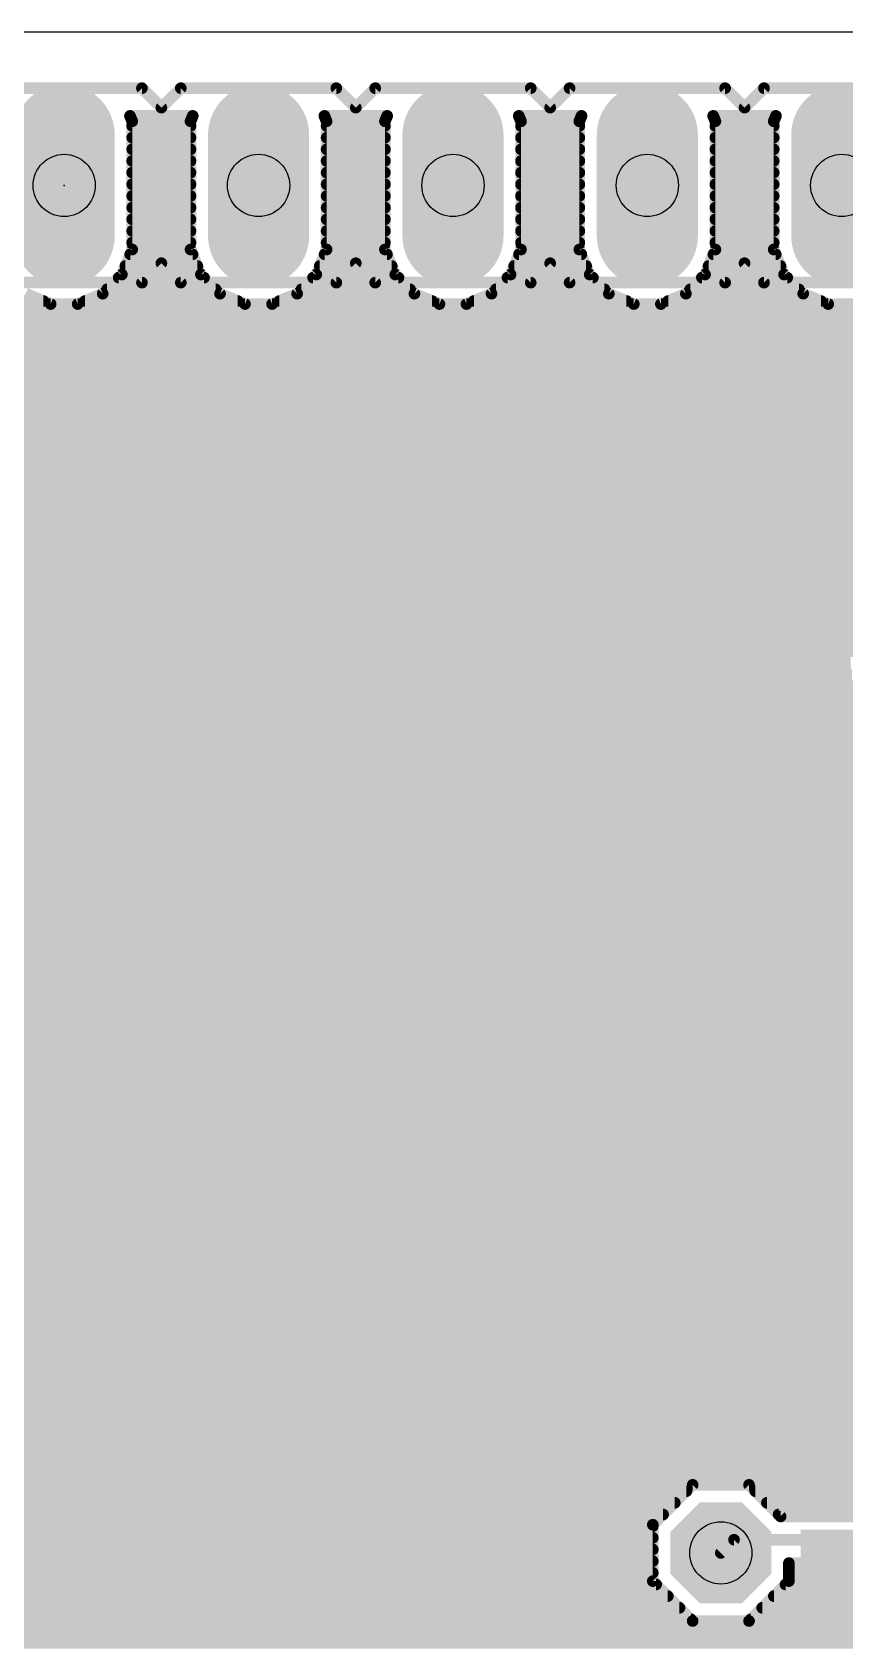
# Model space of a CAD drawing. Extents: x -0.1 to 57, y -0.1 to 41.
# Drawn here: x 27.08 to 37.7, y 19.91 to 41 of the extents above; entities that cross this region are included whole.
import ezdxf

# ---------------------------------------------------------------- set-up
doc = ezdxf.new("R2010")
doc.units = 0
for name, color, linetype in [('16', 175, 'CONTINUOUS'), ('17', 82, 'CONTINUOUS'), ('20', 30, 'CONTINUOUS'), ('21', 253, 'CONTINUOUS'), ('23', 7, 'CONTINUOUS'), ('44', 253, 'CONTINUOUS')]:
    doc.layers.add(name, color=color, linetype=linetype)

# ---------------------------------------------------------------- blocks, each defined once
blk = doc.blocks.new('RECT')
blk.add_solid([(-0.5, -0.5), (0.5, -0.5), (-0.5, 0.5), (0.5, 0.5)])
blk = doc.blocks.new('OCTAGONP')
at = {"const_width": 0.5}
blk.add_lwpolyline([(-0.25, -0.1036), (-0.25, 0.1036), (-0.1036, 0.25), (0.1036, 0.25), (0.25, 0.1036), (0.25, -0.1036), (0.1036, -0.25), (-0.1036, -0.25), (-0.25, -0.1036), (-0.25, 0.1036)], dxfattribs=at)
blk = doc.blocks.new('LONGP100')
at = {"const_width": 1}
blk.add_lwpolyline([(-0.5, 0), (0.5, 0)], dxfattribs=at)
at = {"const_width": 0.5}
for points in [[(-0.5, 0.25, 1), (-0.5, -0.25)], [(0.5, -0.25, 1), (0.5, 0.25)]]:
    blk.add_lwpolyline(points, format="xyb", dxfattribs=at)

msp = doc.modelspace()

# ---------------------------------------------------------------- linework, layer by layer
at = {"layer": '16', "const_width": 0.1524}
for points in [[(28.389, 39.8372), (28.3598, 39.9078)], [(28.3598, 39.9078), (29.1802, 39.9078)], [(28.389, 38.1628), (28.389, 39.8372)], [(29.1802, 39.9078), (29.151, 39.8372)], [(29.151, 39.8372), (29.151, 38.1628)], [(30.929, 39.8372), (30.8998, 39.9078)], [(30.8998, 39.9078), (31.7202, 39.9078)], [(30.929, 38.1628), (30.929, 39.8372)], [(31.7202, 39.9078), (31.691, 39.8372)], [(31.691, 39.8372), (31.691, 38.1628)], [(33.469, 39.8372), (33.4398, 39.9078)], [(33.4398, 39.9078), (34.2602, 39.9078)], [(33.469, 38.1628), (33.469, 39.8372)], [(34.2602, 39.9078), (34.231, 39.8372)], [(34.231, 39.8372), (34.231, 38.1628)], [(36.009, 39.8372), (35.9798, 39.9078)], [(35.9798, 39.9078), (36.8002, 39.9078)], [(36.009, 38.1628), (36.009, 39.8372)], [(36.8002, 39.9078), (36.771, 39.8372)], [(36.771, 39.8372), (36.771, 38.1628)], [(28.389, 39.7764), (29.151, 39.7764)], [(28.389, 39.624), (29.151, 39.624)], [(30.929, 39.7764), (31.691, 39.7764)], [(30.929, 39.624), (31.691, 39.624)], [(33.469, 39.7764), (34.231, 39.7764)], [(33.469, 39.624), (34.231, 39.624)], [(36.009, 39.7764), (36.771, 39.7764)], [(36.009, 39.624), (36.771, 39.624)], [(28.389, 39.4716), (29.151, 39.4716)], [(30.929, 39.4716), (31.691, 39.4716)], [(33.469, 39.4716), (34.231, 39.4716)], [(36.009, 39.4716), (36.771, 39.4716)], [(28.389, 39.3192), (29.151, 39.3192)], [(28.389, 39.1668), (29.151, 39.1668)], [(30.929, 39.3192), (31.691, 39.3192)], [(30.929, 39.1668), (31.691, 39.1668)], [(33.469, 39.3192), (34.231, 39.3192)], [(33.469, 39.1668), (34.231, 39.1668)], [(36.009, 39.3192), (36.771, 39.3192)], [(36.009, 39.1668), (36.771, 39.1668)], [(28.389, 39.0144), (29.151, 39.0144)], [(30.929, 39.0144), (31.691, 39.0144)], [(33.469, 39.0144), (34.231, 39.0144)], [(36.009, 39.0144), (36.771, 39.0144)], [(28.389, 38.862), (29.151, 38.862)], [(30.929, 38.862), (31.691, 38.862)], [(33.469, 38.862), (34.231, 38.862)], [(36.009, 38.862), (36.771, 38.862)], [(28.389, 38.7096), (29.151, 38.7096)], [(28.389, 38.5572), (29.151, 38.5572)], [(30.929, 38.7096), (31.691, 38.7096)], [(30.929, 38.5572), (31.691, 38.5572)], [(33.469, 38.7096), (34.231, 38.7096)], [(33.469, 38.5572), (34.231, 38.5572)], [(36.009, 38.7096), (36.771, 38.7096)], [(36.009, 38.5572), (36.771, 38.5572)], [(28.389, 38.4048), (29.151, 38.4048)], [(30.929, 38.4048), (31.691, 38.4048)], [(33.469, 38.4048), (34.231, 38.4048)], [(36.009, 38.4048), (36.771, 38.4048)], [(28.2537, 37.836), (28.389, 38.1628)], [(28.363, 38.1), (29.177, 38.1)], [(28.389, 38.2524), (29.151, 38.2524)], [(29.151, 38.1628), (29.2863, 37.836)], [(30.7937, 37.836), (30.929, 38.1628)], [(30.903, 38.1), (31.717, 38.1)], [(30.929, 38.2524), (31.691, 38.2524)], [(31.691, 38.1628), (31.8263, 37.836)], [(33.3337, 37.836), (33.469, 38.1628)], [(33.443, 38.1), (34.257, 38.1)], [(33.469, 38.2524), (34.231, 38.2524)], [(34.231, 38.1628), (34.3663, 37.836)], [(35.8737, 37.836), (36.009, 38.1628)], [(35.983, 38.1), (36.797, 38.1)], [(36.009, 38.2524), (36.771, 38.2524)], [(36.771, 38.1628), (36.9063, 37.836)], [(28.2999, 37.9476), (29.2401, 37.9476)], [(30.8399, 37.9476), (31.7801, 37.9476)], [(33.3799, 37.9476), (34.3201, 37.9476)], [(35.9199, 37.9476), (36.8601, 37.9476)], [(28.0036, 37.5859), (28.2537, 37.836)], [(28.2128, 37.7952), (29.3272, 37.7952)], [(29.2863, 37.836), (29.5364, 37.5859)], [(30.5436, 37.5859), (30.7937, 37.836)], [(30.7528, 37.7952), (31.8672, 37.7952)], [(31.8263, 37.836), (32.0764, 37.5859)], [(33.0836, 37.5859), (33.3337, 37.836)], [(33.2928, 37.7952), (34.4072, 37.7952)], [(34.3663, 37.836), (34.6164, 37.5859)], [(35.6236, 37.5859), (35.8737, 37.836)], [(35.8328, 37.7952), (36.9472, 37.7952)], [(36.9063, 37.836), (37.1564, 37.5859)], [(25.2329, 37.4904), (27.2271, 37.4904)], [(26.9964, 37.5859), (27.3232, 37.4506)], [(27.6768, 37.4506), (28.0036, 37.5859)], [(27.7729, 37.4904), (29.7671, 37.4904)], [(28.0604, 37.6428), (29.4796, 37.6428)], [(29.5364, 37.5859), (29.8632, 37.4506)], [(30.2168, 37.4506), (30.5436, 37.5859)], [(30.3129, 37.4904), (32.3071, 37.4904)], [(30.6004, 37.6428), (32.0196, 37.6428)], [(32.0764, 37.5859), (32.4032, 37.4506)], [(32.7568, 37.4506), (33.0836, 37.5859)], [(32.8529, 37.4904), (34.8471, 37.4904)], [(33.1404, 37.6428), (34.5596, 37.6428)], [(34.6164, 37.5859), (34.9432, 37.4506)], [(35.2968, 37.4506), (35.6236, 37.5859)], [(35.3929, 37.4904), (37.3871, 37.4904)], [(35.6804, 37.6428), (37.0996, 37.6428)], [(37.1564, 37.5859), (37.4832, 37.4506)], [(10.0248, 37.338), (55.9015, 37.338)], [(27.3232, 37.4506), (27.6768, 37.4506)], [(29.8632, 37.4506), (30.2168, 37.4506)], [(32.4032, 37.4506), (32.7568, 37.4506)], [(34.9432, 37.4506), (35.2968, 37.4506)], [(37.4832, 37.4506), (37.8368, 37.4506)], [(10.0248, 37.1856), (55.9013, 37.1856)], [(10.0248, 37.0332), (55.901, 37.0332)], [(10.0248, 36.8808), (55.9008, 36.8808)], [(10.0248, 36.7284), (55.9005, 36.7284)], [(10.0248, 36.576), (55.9002, 36.576)], [(10.0248, 36.4236), (55.9, 36.4236)], [(10.0248, 36.2712), (55.8997, 36.2712)], [(10.0248, 36.1188), (55.8995, 36.1188)], [(10.0248, 35.9664), (55.8992, 35.9664)], [(10.0248, 35.814), (55.8989, 35.814)], [(10.0248, 35.6616), (55.8987, 35.6616)], [(10.0248, 35.5092), (55.8984, 35.5092)], [(10.0248, 35.3568), (55.8982, 35.3568)], [(10.0576, 35.2044), (55.8979, 35.2044)], [(10.21, 35.052), (55.8976, 35.052)], [(10.3624, 34.8996), (55.8974, 34.8996)], [(10.5148, 34.7472), (55.8971, 34.7472)], [(10.6672, 34.5948), (55.8969, 34.5948)], [(10.8196, 34.4424), (55.8966, 34.4424)], [(10.972, 34.29), (55.8963, 34.29)], [(11.1244, 34.1376), (55.8961, 34.1376)], [(11.2768, 33.9852), (55.8958, 33.9852)], [(11.4292, 33.8328), (55.8956, 33.8328)], [(11.5816, 33.6804), (55.8953, 33.6804)], [(11.734, 33.528), (55.895, 33.528)], [(11.8864, 33.3756), (55.8948, 33.3756)], [(12.0388, 33.2232), (55.8945, 33.2232)], [(12.1912, 33.0708), (55.8942, 33.0708)], [(12.3436, 32.9184), (37.8073, 32.9184)], [(12.496, 32.766), (37.7752, 32.766)], [(12.6484, 32.6136), (37.7953, 32.6136)], [(12.8008, 32.4612), (37.8152, 32.4612)], [(12.9532, 32.3088), (37.8152, 32.3088)], [(13.1056, 32.1564), (37.8152, 32.1564)], [(13.258, 32.004), (37.8152, 32.004)], [(13.4104, 31.8516), (37.8152, 31.8516)], [(13.5628, 31.6992), (37.8152, 31.6992)], [(13.7152, 31.5468), (37.8152, 31.5468)], [(13.8676, 31.3944), (37.8152, 31.3944)], [(14.02, 31.242), (37.8152, 31.242)], [(14.1724, 31.0896), (37.8152, 31.0896)], [(14.3248, 30.9372), (37.8152, 30.9372)], [(14.4772, 30.7848), (37.8152, 30.7848)], [(14.6296, 30.6324), (37.8152, 30.6324)], [(14.782, 30.48), (37.8152, 30.48)], [(14.9344, 30.3276), (37.8152, 30.3276)], [(15.0868, 30.1752), (37.8152, 30.1752)], [(15.2392, 30.0228), (37.8152, 30.0228)], [(15.24, 29.8704), (37.8152, 29.8704)], [(15.24, 29.718), (37.8152, 29.718)], [(15.24, 29.5656), (37.8152, 29.5656)], [(15.24, 29.4132), (37.8152, 29.4132)], [(15.24, 29.2608), (37.8152, 29.2608)], [(15.24, 29.1084), (37.9005, 29.1084)], [(15.24, 28.956), (55.8872, 28.956)], [(15.24, 28.8036), (55.887, 28.8036)], [(15.24, 28.6512), (55.8867, 28.6512)], [(15.24, 28.4988), (55.8864, 28.4988)], [(15.24, 28.3464), (55.8862, 28.3464)], [(15.24, 28.194), (55.8859, 28.194)], [(15.24, 28.0416), (55.8857, 28.0416)], [(15.24, 27.8892), (55.8854, 27.8892)], [(15.24, 27.7368), (55.8851, 27.7368)], [(15.24, 27.5844), (55.8849, 27.5844)], [(15.24, 27.432), (55.8846, 27.432)], [(15.24, 27.2796), (55.8844, 27.2796)], [(15.24, 27.1272), (55.8841, 27.1272)], [(15.24, 26.9748), (55.8838, 26.9748)], [(15.24, 26.8224), (55.8836, 26.8224)], [(15.24, 26.67), (55.8833, 26.67)], [(15.24, 26.5176), (55.8831, 26.5176)], [(15.24, 26.3652), (55.8828, 26.3652)], [(15.24, 26.2128), (55.8825, 26.2128)], [(15.24, 26.0604), (55.8823, 26.0604)], [(15.24, 25.908), (55.882, 25.908)], [(15.24, 25.7556), (55.8818, 25.7556)], [(15.24, 25.6032), (55.8815, 25.6032)], [(15.24, 25.4508), (55.8812, 25.4508)], [(15.2393, 25.2984), (55.881, 25.2984)], [(15.0869, 25.146), (55.8807, 25.146)], [(14.782, 24.8412), (55.8802, 24.8412)], [(14.9345, 24.9936), (55.8805, 24.9936)], [(14.6296, 24.6888), (55.8799, 24.6888)], [(14.4773, 24.5364), (55.8797, 24.5364)], [(14.1725, 24.2316), (55.8791, 24.2316)], [(14.3249, 24.384), (55.8794, 24.384)], [(14.0201, 24.0792), (55.8789, 24.0792)], [(13.7153, 23.7744), (55.8784, 23.7744)], [(13.8677, 23.9268), (55.8786, 23.9268)], [(13.5629, 23.622), (55.8781, 23.622)], [(13.4105, 23.4696), (55.8778, 23.4696)], [(13.1057, 23.1648), (55.8773, 23.1648)], [(13.2581, 23.3172), (55.8776, 23.3172)], [(12.9533, 23.0124), (55.8771, 23.0124)], [(12.6485, 22.7076), (55.8765, 22.7076)], [(12.8009, 22.86), (55.8768, 22.86)], [(12.4961, 22.5552), (55.8763, 22.5552)], [(11.1462, 22.4028), (55.876, 22.4028)], [(10.9767, 22.098), (55.8755, 22.098)], [(11.0831, 22.2504), (55.8758, 22.2504)], [(10.8243, 21.9456), (35.6302, 21.9456)], [(35.712, 22.0274), (35.1912, 21.5066)], [(36.4484, 22.0274), (35.712, 22.0274)], [(36.8604, 21.6154), (36.4484, 22.0274)], [(36.5302, 21.9456), (45.7902, 21.9456)], [(10.5305, 21.7932), (35.4778, 21.7932)], [(36.6826, 21.7932), (45.6378, 21.7932)], [(2.8048, 21.6408), (35.3254, 21.6408)], [(2.8048, 21.4884), (35.1912, 21.4884)], [(35.1912, 21.5066), (35.1912, 20.7702)], [(36.835, 21.6408), (45.4854, 21.6408)], [(39.7503, 21.6154), (36.8604, 21.6154)], [(2.8048, 21.336), (35.1912, 21.336)], [(36.2524, 21.3106), (36.0802, 21.1384)], [(39.624, 21.3106), (36.2524, 21.3106)], [(2.8048, 21.1836), (35.1912, 21.1836)], [(2.8048, 21.0312), (35.1912, 21.0312)], [(2.8048, 20.8788), (35.1912, 20.8788)], [(36.9692, 20.7702), (36.9692, 21.0058)], [(36.9692, 21.0058), (39.4977, 21.0058)], [(36.9692, 20.8788), (39.6247, 20.8788)], [(2.8048, 20.7264), (35.235, 20.7264)], [(35.1912, 20.7702), (35.712, 20.2494)], [(36.4484, 20.2494), (36.9692, 20.7702)], [(36.9254, 20.7264), (39.7771, 20.7264)], [(2.8048, 20.574), (35.3874, 20.574)], [(2.8048, 20.4216), (35.5398, 20.4216)], [(36.6206, 20.4216), (40.0819, 20.4216)], [(36.773, 20.574), (39.9295, 20.574)], [(2.8048, 20.2692), (35.6922, 20.2692)], [(35.712, 20.2494), (36.4484, 20.2494)], [(36.4682, 20.2692), (40.2343, 20.2692)], [(2.8048, 20.1168), (40.3867, 20.1168)], [(2.8048, 19.9644), (40.5391, 19.9644)]]:
    msp.add_lwpolyline(points, dxfattribs=at)
at = {"layer": '16', "const_width": 0.0762}
for points in [[(28.395, 39.9224, 1), (28.3246, 39.8932)], [(28.3598, 39.9459, 1), (28.3598, 39.8697)], [(28.4271, 39.8372, 1), (28.3509, 39.8372)], [(28.3538, 39.8227, 1), (28.4242, 39.8518)], [(29.1891, 39.8372, 1), (29.1129, 39.8372)], [(29.1158, 39.8518, 1), (29.1862, 39.8227)], [(29.2154, 39.8932, 1), (29.145, 39.9224)], [(29.1802, 39.8697, 1), (29.1802, 39.9459)], [(30.935, 39.9224, 1), (30.8646, 39.8932)], [(30.8998, 39.9459, 1), (30.8998, 39.8697)], [(30.9671, 39.8372, 1), (30.8909, 39.8372)], [(30.8938, 39.8227, 1), (30.9642, 39.8518)], [(31.7291, 39.8372, 1), (31.6529, 39.8372)], [(31.6558, 39.8518, 1), (31.7262, 39.8227)], [(31.7554, 39.8932, 1), (31.685, 39.9224)], [(31.7202, 39.8697, 1), (31.7202, 39.9459)], [(33.475, 39.9224, 1), (33.4046, 39.8932)], [(33.4398, 39.9459, 1), (33.4398, 39.8697)], [(33.5071, 39.8372, 1), (33.4309, 39.8372)], [(33.4338, 39.8227, 1), (33.5042, 39.8518)], [(34.2691, 39.8372, 1), (34.1929, 39.8372)], [(34.1958, 39.8518, 1), (34.2662, 39.8227)], [(34.2954, 39.8932, 1), (34.225, 39.9224)], [(34.2602, 39.8697, 1), (34.2602, 39.9459)], [(36.015, 39.9224, 1), (35.9446, 39.8932)], [(35.9798, 39.9459, 1), (35.9798, 39.8697)], [(36.0471, 39.8372, 1), (35.9709, 39.8372)], [(35.9738, 39.8227, 1), (36.0442, 39.8518)], [(36.8091, 39.8372, 1), (36.7329, 39.8372)], [(36.7358, 39.8518, 1), (36.8062, 39.8227)], [(36.8354, 39.8932, 1), (36.765, 39.9224)], [(36.8002, 39.8697, 1), (36.8002, 39.9459)], [(28.389, 39.8145, 1), (28.389, 39.7383)], [(28.389, 39.6621, 1), (28.389, 39.5859)], [(29.151, 39.7383, 1), (29.151, 39.8145)], [(29.151, 39.5859, 1), (29.151, 39.6621)], [(30.929, 39.8145, 1), (30.929, 39.7383)], [(30.929, 39.6621, 1), (30.929, 39.5859)], [(31.691, 39.7383, 1), (31.691, 39.8145)], [(31.691, 39.5859, 1), (31.691, 39.6621)], [(33.469, 39.8145, 1), (33.469, 39.7383)], [(33.469, 39.6621, 1), (33.469, 39.5859)], [(34.231, 39.7383, 1), (34.231, 39.8145)], [(34.231, 39.5859, 1), (34.231, 39.6621)], [(36.009, 39.8145, 1), (36.009, 39.7383)], [(36.009, 39.6621, 1), (36.009, 39.5859)], [(36.771, 39.7383, 1), (36.771, 39.8145)], [(36.771, 39.5859, 1), (36.771, 39.6621)], [(28.389, 39.5097, 1), (28.389, 39.4335)], [(29.151, 39.4335, 1), (29.151, 39.5097)], [(30.929, 39.5097, 1), (30.929, 39.4335)], [(31.691, 39.4335, 1), (31.691, 39.5097)], [(33.469, 39.5097, 1), (33.469, 39.4335)], [(34.231, 39.4335, 1), (34.231, 39.5097)], [(36.009, 39.5097, 1), (36.009, 39.4335)], [(36.771, 39.4335, 1), (36.771, 39.5097)], [(28.389, 39.3573, 1), (28.389, 39.2811)], [(28.389, 39.2049, 1), (28.389, 39.1287)], [(29.151, 39.2811, 1), (29.151, 39.3573)], [(29.151, 39.1287, 1), (29.151, 39.2049)], [(30.929, 39.3573, 1), (30.929, 39.2811)], [(30.929, 39.2049, 1), (30.929, 39.1287)], [(31.691, 39.2811, 1), (31.691, 39.3573)], [(31.691, 39.1287, 1), (31.691, 39.2049)], [(33.469, 39.3573, 1), (33.469, 39.2811)], [(33.469, 39.2049, 1), (33.469, 39.1287)], [(34.231, 39.2811, 1), (34.231, 39.3573)], [(34.231, 39.1287, 1), (34.231, 39.2049)], [(36.009, 39.3573, 1), (36.009, 39.2811)], [(36.009, 39.2049, 1), (36.009, 39.1287)], [(36.771, 39.2811, 1), (36.771, 39.3573)], [(36.771, 39.1287, 1), (36.771, 39.2049)], [(28.389, 39.0525, 1), (28.389, 38.9763)], [(29.151, 38.9763, 1), (29.151, 39.0525)], [(30.929, 39.0525, 1), (30.929, 38.9763)], [(31.691, 38.9763, 1), (31.691, 39.0525)], [(33.469, 39.0525, 1), (33.469, 38.9763)], [(34.231, 38.9763, 1), (34.231, 39.0525)], [(36.009, 39.0525, 1), (36.009, 38.9763)], [(36.771, 38.9763, 1), (36.771, 39.0525)], [(28.389, 38.9001, 1), (28.389, 38.8239)], [(29.151, 38.8239, 1), (29.151, 38.9001)], [(30.929, 38.9001, 1), (30.929, 38.8239)], [(31.691, 38.8239, 1), (31.691, 38.9001)], [(33.469, 38.9001, 1), (33.469, 38.8239)], [(34.231, 38.8239, 1), (34.231, 38.9001)], [(36.009, 38.9001, 1), (36.009, 38.8239)], [(36.771, 38.8239, 1), (36.771, 38.9001)], [(28.389, 38.7477, 1), (28.389, 38.6715)], [(28.389, 38.5953, 1), (28.389, 38.5191)], [(29.151, 38.6715, 1), (29.151, 38.7477)], [(29.151, 38.5191, 1), (29.151, 38.5953)], [(30.929, 38.7477, 1), (30.929, 38.6715)], [(30.929, 38.5953, 1), (30.929, 38.5191)], [(31.691, 38.6715, 1), (31.691, 38.7477)], [(31.691, 38.5191, 1), (31.691, 38.5953)], [(33.469, 38.7477, 1), (33.469, 38.6715)], [(33.469, 38.5953, 1), (33.469, 38.5191)], [(34.231, 38.6715, 1), (34.231, 38.7477)], [(34.231, 38.5191, 1), (34.231, 38.5953)], [(36.009, 38.7477, 1), (36.009, 38.6715)], [(36.009, 38.5953, 1), (36.009, 38.5191)], [(36.771, 38.6715, 1), (36.771, 38.7477)], [(36.771, 38.5191, 1), (36.771, 38.5953)], [(28.389, 38.4429, 1), (28.389, 38.3667)], [(29.151, 38.3667, 1), (29.151, 38.4429)], [(30.929, 38.4429, 1), (30.929, 38.3667)], [(31.691, 38.3667, 1), (31.691, 38.4429)], [(33.469, 38.4429, 1), (33.469, 38.3667)], [(34.231, 38.3667, 1), (34.231, 38.4429)], [(36.009, 38.4429, 1), (36.009, 38.3667)], [(36.771, 38.3667, 1), (36.771, 38.4429)], [(28.363, 38.1381, 1), (28.363, 38.0619)], [(28.389, 38.2905, 1), (28.389, 38.2143)], [(28.3509, 38.1628, 1), (28.4271, 38.1628)], [(28.4242, 38.1482, 1), (28.3538, 38.1773)], [(29.1862, 38.1773, 1), (29.1158, 38.1482)], [(29.1129, 38.1628, 1), (29.1891, 38.1628)], [(29.151, 38.2143, 1), (29.151, 38.2905)], [(29.177, 38.0619, 1), (29.177, 38.1381)], [(30.903, 38.1381, 1), (30.903, 38.0619)], [(30.929, 38.2905, 1), (30.929, 38.2143)], [(30.8909, 38.1628, 1), (30.9671, 38.1628)], [(30.9642, 38.1482, 1), (30.8938, 38.1773)], [(31.7262, 38.1773, 1), (31.6558, 38.1482)], [(31.6529, 38.1628, 1), (31.7291, 38.1628)], [(31.691, 38.2143, 1), (31.691, 38.2905)], [(31.717, 38.0619, 1), (31.717, 38.1381)], [(33.443, 38.1381, 1), (33.443, 38.0619)], [(33.469, 38.2905, 1), (33.469, 38.2143)], [(33.4309, 38.1628, 1), (33.5071, 38.1628)], [(33.5042, 38.1482, 1), (33.4338, 38.1773)], [(34.2662, 38.1773, 1), (34.1958, 38.1482)], [(34.1929, 38.1628, 1), (34.2691, 38.1628)], [(34.231, 38.2143, 1), (34.231, 38.2905)], [(34.257, 38.0619, 1), (34.257, 38.1381)], [(35.983, 38.1381, 1), (35.983, 38.0619)], [(36.009, 38.2905, 1), (36.009, 38.2143)], [(35.9709, 38.1628, 1), (36.0471, 38.1628)], [(36.0442, 38.1482, 1), (35.9738, 38.1773)], [(36.8062, 38.1773, 1), (36.7358, 38.1482)], [(36.7329, 38.1628, 1), (36.8091, 38.1628)], [(36.771, 38.2143, 1), (36.771, 38.2905)], [(36.797, 38.0619, 1), (36.797, 38.1381)], [(28.2999, 37.9857, 1), (28.2999, 37.9095)], [(29.2401, 37.9095, 1), (29.2401, 37.9857)], [(30.8399, 37.9857, 1), (30.8399, 37.9095)], [(31.7801, 37.9095, 1), (31.7801, 37.9857)], [(33.3799, 37.9857, 1), (33.3799, 37.9095)], [(34.3201, 37.9095, 1), (34.3201, 37.9857)], [(35.9199, 37.9857, 1), (35.9199, 37.9095)], [(36.8601, 37.9095, 1), (36.8601, 37.9857)], [(28.2128, 37.8333, 1), (28.2128, 37.7571)], [(28.2185, 37.8506, 1), (28.2889, 37.8214)], [(28.2806, 37.8091, 1), (28.2267, 37.863)], [(29.3133, 37.863, 1), (29.2594, 37.8091)], [(29.2511, 37.8214, 1), (29.3215, 37.8506)], [(29.3272, 37.7571, 1), (29.3272, 37.8333)], [(30.7528, 37.8333, 1), (30.7528, 37.7571)], [(30.7585, 37.8506, 1), (30.8289, 37.8214)], [(30.8206, 37.8091, 1), (30.7667, 37.863)], [(31.8533, 37.863, 1), (31.7994, 37.8091)], [(31.7911, 37.8214, 1), (31.8615, 37.8506)], [(31.8672, 37.7571, 1), (31.8672, 37.8333)], [(33.2928, 37.8333, 1), (33.2928, 37.7571)], [(33.2985, 37.8506, 1), (33.3689, 37.8214)], [(33.3606, 37.8091, 1), (33.3067, 37.863)], [(34.3933, 37.863, 1), (34.3394, 37.8091)], [(34.3311, 37.8214, 1), (34.4015, 37.8506)], [(34.4072, 37.7571, 1), (34.4072, 37.8333)], [(35.8328, 37.8333, 1), (35.8328, 37.7571)], [(35.8385, 37.8506, 1), (35.9089, 37.8214)], [(35.9006, 37.8091, 1), (35.8467, 37.863)], [(36.9333, 37.863, 1), (36.8794, 37.8091)], [(36.8711, 37.8214, 1), (36.9415, 37.8506)], [(36.9472, 37.7571, 1), (36.9472, 37.8333)], [(27.2271, 37.4523, 1), (27.2271, 37.5285)], [(27.7729, 37.5285, 1), (27.7729, 37.4523)], [(27.9766, 37.6129, 1), (28.0305, 37.559)], [(28.0182, 37.5507, 1), (27.989, 37.6211)], [(28.0604, 37.6809, 1), (28.0604, 37.6047)], [(29.4796, 37.6047, 1), (29.4796, 37.6809)], [(29.551, 37.6211, 1), (29.5218, 37.5507)], [(29.5095, 37.559, 1), (29.5634, 37.6129)], [(29.7671, 37.4523, 1), (29.7671, 37.5285)], [(30.3129, 37.5285, 1), (30.3129, 37.4523)], [(30.5166, 37.6129, 1), (30.5705, 37.559)], [(30.5582, 37.5507, 1), (30.529, 37.6211)], [(30.6004, 37.6809, 1), (30.6004, 37.6047)], [(32.0196, 37.6047, 1), (32.0196, 37.6809)], [(32.091, 37.6211, 1), (32.0618, 37.5507)], [(32.0495, 37.559, 1), (32.1034, 37.6129)], [(32.3071, 37.4523, 1), (32.3071, 37.5285)], [(32.8529, 37.5285, 1), (32.8529, 37.4523)], [(33.0566, 37.6129, 1), (33.1105, 37.559)], [(33.0982, 37.5507, 1), (33.069, 37.6211)], [(33.1404, 37.6809, 1), (33.1404, 37.6047)], [(34.5596, 37.6047, 1), (34.5596, 37.6809)], [(34.631, 37.6211, 1), (34.6018, 37.5507)], [(34.5895, 37.559, 1), (34.6434, 37.6129)], [(34.8471, 37.4523, 1), (34.8471, 37.5285)], [(35.3929, 37.5285, 1), (35.3929, 37.4523)], [(35.5966, 37.6129, 1), (35.6505, 37.559)], [(35.6382, 37.5507, 1), (35.609, 37.6211)], [(35.6804, 37.6809, 1), (35.6804, 37.6047)], [(37.0996, 37.6047, 1), (37.0996, 37.6809)], [(37.171, 37.6211, 1), (37.1418, 37.5507)], [(37.1295, 37.559, 1), (37.1834, 37.6129)], [(37.3871, 37.4523, 1), (37.3871, 37.5285)], [(27.3232, 37.4887, 1), (27.3232, 37.4125)], [(27.3086, 37.4154, 1), (27.3377, 37.4858)], [(27.6623, 37.4858, 1), (27.6914, 37.4154)], [(27.6768, 37.4125, 1), (27.6768, 37.4887)], [(29.8632, 37.4887, 1), (29.8632, 37.4125)], [(29.8486, 37.4154, 1), (29.8777, 37.4858)], [(30.2023, 37.4858, 1), (30.2314, 37.4154)], [(30.2168, 37.4125, 1), (30.2168, 37.4887)], [(32.4032, 37.4887, 1), (32.4032, 37.4125)], [(32.3886, 37.4154, 1), (32.4177, 37.4858)], [(32.7423, 37.4858, 1), (32.7714, 37.4154)], [(32.7568, 37.4125, 1), (32.7568, 37.4887)], [(34.9432, 37.4887, 1), (34.9432, 37.4125)], [(34.9286, 37.4154, 1), (34.9577, 37.4858)], [(35.2823, 37.4858, 1), (35.3114, 37.4154)], [(35.2968, 37.4125, 1), (35.2968, 37.4887)], [(37.4832, 37.4887, 1), (37.4832, 37.4125)], [(37.4686, 37.4154, 1), (37.4977, 37.4858)], [(35.6302, 21.9075, 1), (35.6302, 21.9837)], [(35.712, 22.0655, 1), (35.712, 21.9893)], [(35.7389, 22.0005, 1), (35.685, 22.0543)], [(36.4754, 22.0543, 1), (36.4215, 22.0005)], [(36.4484, 21.9893, 1), (36.4484, 22.0655)], [(36.5302, 21.9837, 1), (36.5302, 21.9075)], [(35.4778, 21.7551, 1), (35.4778, 21.8313)], [(36.6826, 21.8313, 1), (36.6826, 21.7551)], [(35.2293, 21.5066, 1), (35.1531, 21.5066)], [(35.1643, 21.5336, 1), (35.2181, 21.4797)], [(35.1912, 21.4503, 1), (35.1912, 21.5265)], [(35.3254, 21.6027, 1), (35.3254, 21.6789)], [(36.835, 21.6789, 1), (36.835, 21.6027)], [(36.8604, 21.6535, 1), (36.8604, 21.5773)], [(36.8335, 21.5885, 1), (36.8874, 21.6423)], [(35.1912, 21.2979, 1), (35.1912, 21.3741)], [(36.2524, 21.3487, 1), (36.2524, 21.2725)], [(36.2793, 21.2837, 1), (36.2255, 21.3375)], [(35.1912, 21.1455, 1), (35.1912, 21.2217)], [(35.1912, 20.9931, 1), (35.1912, 21.0693)], [(36.0533, 21.1653, 1), (36.1071, 21.1115)], [(35.1912, 20.8407, 1), (35.1912, 20.9169)], [(37.0073, 21.0058, 1), (36.9311, 21.0058)], [(36.9692, 21.0439, 1), (36.9692, 20.9677)], [(36.9692, 20.9169, 1), (36.9692, 20.8407)], [(35.2181, 20.7971, 1), (35.1643, 20.7432)], [(35.1531, 20.7702, 1), (35.2293, 20.7702)], [(35.235, 20.6883, 1), (35.235, 20.7645)], [(36.9254, 20.7645, 1), (36.9254, 20.6883)], [(36.9311, 20.7702, 1), (37.0073, 20.7702)], [(36.9961, 20.7432, 1), (36.9423, 20.7971)], [(35.3874, 20.5359, 1), (35.3874, 20.6121)], [(35.5398, 20.3835, 1), (35.5398, 20.4597)], [(36.6206, 20.4597, 1), (36.6206, 20.3835)], [(36.773, 20.6121, 1), (36.773, 20.5359)], [(35.712, 20.2875, 1), (35.712, 20.2113)], [(35.685, 20.2225, 1), (35.7389, 20.2763)], [(35.6922, 20.2311, 1), (35.6922, 20.3073)], [(36.4215, 20.2763, 1), (36.4754, 20.2225)], [(36.4682, 20.3073, 1), (36.4682, 20.2311)], [(36.4484, 20.2113, 1), (36.4484, 20.2875)]]:
    msp.add_lwpolyline(points, format="xyb", dxfattribs=at)
at = {"layer": '20'}
msp.add_line((57, 41), (0, 41), dxfattribs=at)
at = {"layer": '21', "const_width": 0.1524}
for points in [[(28.516, 40.27), (26.484, 40.27)], [(28.77, 40.016), (28.516, 40.27)], [(29.024, 40.27), (28.77, 40.016)], [(31.056, 40.27), (29.024, 40.27)], [(31.31, 40.016), (31.056, 40.27)], [(31.564, 40.27), (31.31, 40.016)], [(33.596, 40.27), (31.564, 40.27)], [(33.85, 40.016), (33.596, 40.27)], [(34.104, 40.27), (33.85, 40.016)], [(36.136, 40.27), (34.104, 40.27)], [(36.39, 40.016), (36.136, 40.27)], [(36.644, 40.27), (36.39, 40.016)], [(38.676, 40.27), (36.644, 40.27)], [(28.516, 37.73), (28.77, 37.984)], [(28.77, 37.984), (29.024, 37.73)], [(31.056, 37.73), (31.31, 37.984)], [(31.31, 37.984), (31.564, 37.73)], [(33.596, 37.73), (33.85, 37.984)], [(33.85, 37.984), (34.104, 37.73)], [(36.136, 37.73), (36.39, 37.984)], [(36.39, 37.984), (36.644, 37.73)], [(26.484, 37.73), (28.516, 37.73)], [(29.024, 37.73), (31.056, 37.73)], [(31.564, 37.73), (33.596, 37.73)], [(34.104, 37.73), (36.136, 37.73)], [(36.644, 37.73), (38.676, 37.73)]]:
    msp.add_lwpolyline(points, dxfattribs=at)
at = {"layer": '21', "const_width": 0.0762}
for points in [[(28.5429, 40.2969, 1), (28.4891, 40.2431)], [(28.516, 40.2319, 1), (28.516, 40.3081)], [(29.024, 40.3081, 1), (29.024, 40.2319)], [(29.0509, 40.2431, 1), (28.9971, 40.2969)], [(31.0829, 40.2969, 1), (31.0291, 40.2431)], [(31.056, 40.2319, 1), (31.056, 40.3081)], [(31.564, 40.3081, 1), (31.564, 40.2319)], [(31.5909, 40.2431, 1), (31.5371, 40.2969)], [(33.6229, 40.2969, 1), (33.5691, 40.2431)], [(33.596, 40.2319, 1), (33.596, 40.3081)], [(34.104, 40.3081, 1), (34.104, 40.2319)], [(34.1309, 40.2431, 1), (34.0771, 40.2969)], [(36.1629, 40.2969, 1), (36.1091, 40.2431)], [(36.136, 40.2319, 1), (36.136, 40.3081)], [(36.644, 40.3081, 1), (36.644, 40.2319)], [(36.6709, 40.2431, 1), (36.6171, 40.2969)], [(28.7431, 40.0429, 1), (28.7969, 39.9891)], [(28.7431, 39.9891, 1), (28.7969, 40.0429)], [(31.2831, 40.0429, 1), (31.3369, 39.9891)], [(31.2831, 39.9891, 1), (31.3369, 40.0429)], [(33.8231, 40.0429, 1), (33.8769, 39.9891)], [(33.8231, 39.9891, 1), (33.8769, 40.0429)], [(36.3631, 40.0429, 1), (36.4169, 39.9891)], [(36.3631, 39.9891, 1), (36.4169, 40.0429)], [(28.7969, 38.0109, 1), (28.7431, 37.9571)], [(28.7969, 37.9571, 1), (28.7431, 38.0109)], [(31.3369, 38.0109, 1), (31.2831, 37.9571)], [(31.3369, 37.9571, 1), (31.2831, 38.0109)], [(33.8769, 38.0109, 1), (33.8231, 37.9571)], [(33.8769, 37.9571, 1), (33.8231, 38.0109)], [(36.4169, 38.0109, 1), (36.3631, 37.9571)], [(36.4169, 37.9571, 1), (36.3631, 38.0109)], [(28.4891, 37.7569, 1), (28.5429, 37.7031)], [(28.516, 37.6919, 1), (28.516, 37.7681)], [(29.024, 37.7681, 1), (29.024, 37.6919)], [(28.9971, 37.7031, 1), (29.0509, 37.7569)], [(31.0291, 37.7569, 1), (31.0829, 37.7031)], [(31.056, 37.6919, 1), (31.056, 37.7681)], [(31.564, 37.7681, 1), (31.564, 37.6919)], [(31.5371, 37.7031, 1), (31.5909, 37.7569)], [(33.5691, 37.7569, 1), (33.6229, 37.7031)], [(33.596, 37.6919, 1), (33.596, 37.7681)], [(34.104, 37.7681, 1), (34.104, 37.6919)], [(34.0771, 37.7031, 1), (34.1309, 37.7569)], [(36.1091, 37.7569, 1), (36.1629, 37.7031)], [(36.136, 37.6919, 1), (36.136, 37.7681)], [(36.644, 37.7681, 1), (36.644, 37.6919)], [(36.6171, 37.7031, 1), (36.6709, 37.7569)]]:
    msp.add_lwpolyline(points, format="xyb", dxfattribs=at)
at = {"layer": '23'}
msp.add_point((27.5, 39), dxfattribs=at)
at = {"layer": '44'}
for centre in [(27.5, 39), (30.04, 39), (32.58, 39), (35.12, 39), (37.66, 39), (36.0802, 21.1384)]:
    msp.add_circle(centre, 0.4064, dxfattribs=at)

# ---------------------------------------------------------------- block references
at = {"layer": '17', "xscale": 1.3208, "yscale": 1.3208}
for name, p, rotation in [('LONGP100', (27.5, 39), 270), ('LONGP100', (27.5, 39), 270), ('LONGP100', (30.04, 39), 270), ('LONGP100', (30.04, 39), 270), ('LONGP100', (32.58, 39), 270), ('LONGP100', (32.58, 39), 270), ('LONGP100', (35.12, 39), 270), ('LONGP100', (35.12, 39), 270), ('LONGP100', (37.66, 39), 270), ('LONGP100', (37.66, 39), 270), ('OCTAGONP', (36.0802, 21.1384), 180), ('OCTAGONP', (36.0802, 21.1384), 180)]:
    msp.add_blockref(name, p, dxfattribs=dict(at, rotation=rotation))
at = {"layer": '21', "xscale": 0.8636, "yscale": 0.6096, "rotation": 180}
msp.add_blockref('RECT', (37.5534, 21.1384), dxfattribs=at)

doc.saveas('drawing.dxf')
